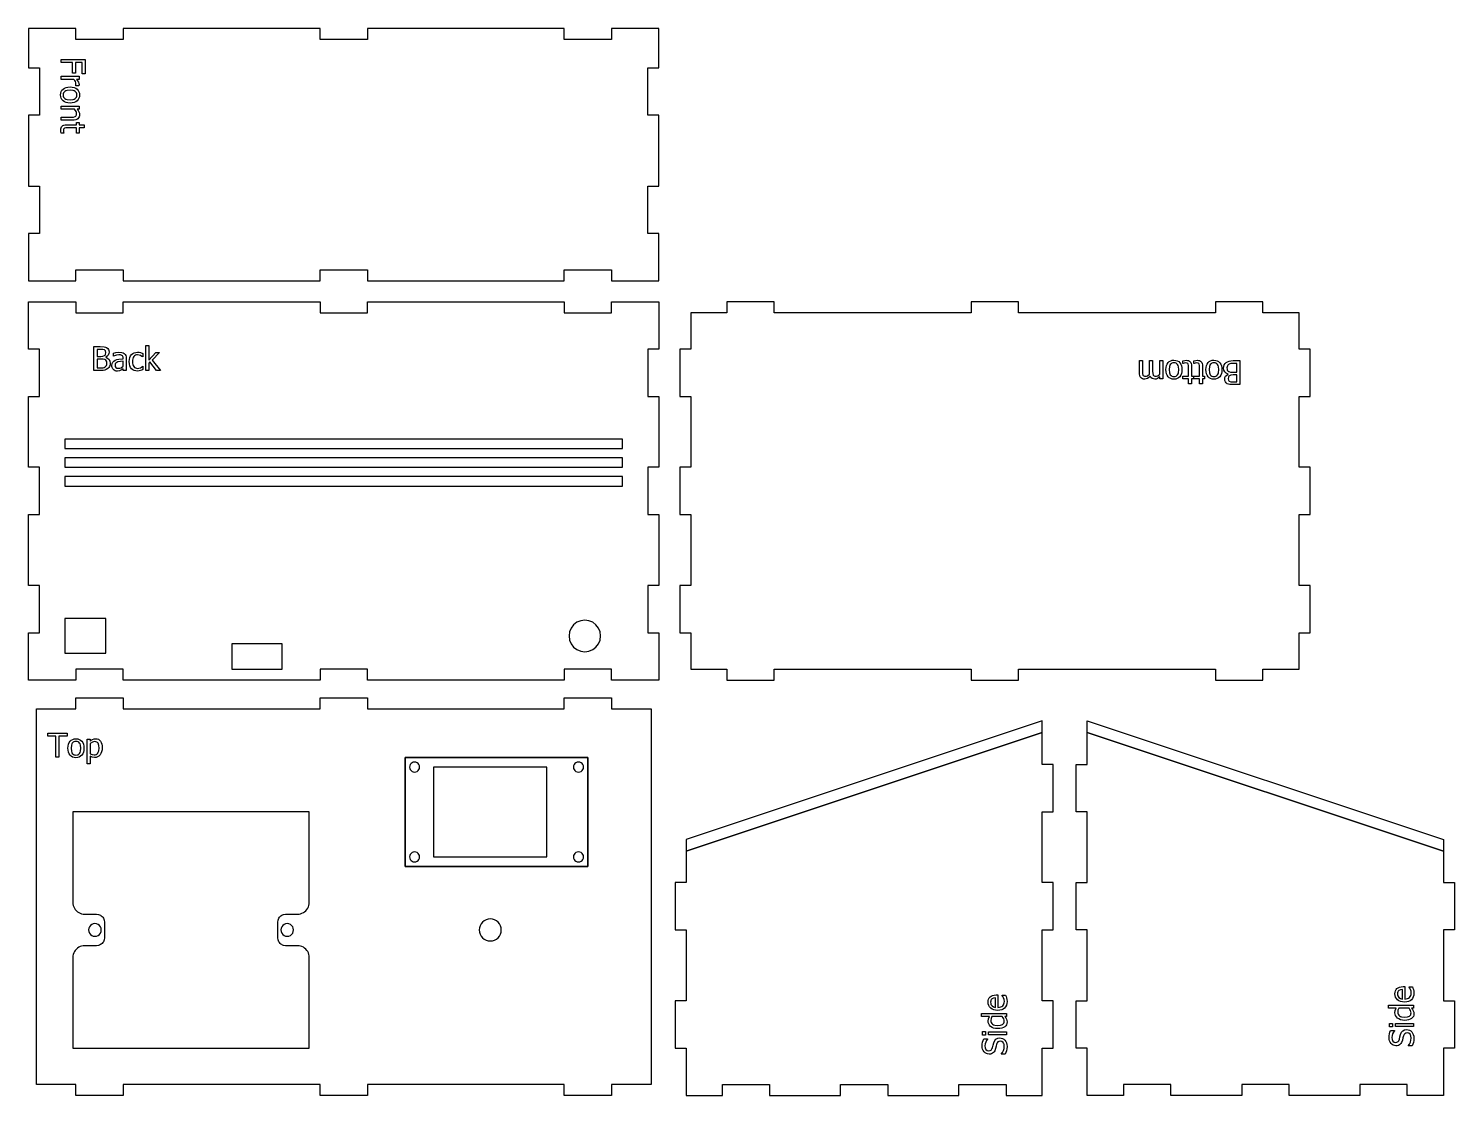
# Model space of a CAD drawing. Header units: metres. Extents: x 0 to 452, y 0 to 338.
import ezdxf

# ---------------------------------------------------------------- set-up
doc = ezdxf.new("R2010")
doc.units = ezdxf.units.M

msp = doc.modelspace()

# ---------------------------------------------------------------- linework, layer by layer
at = {"layer": 'Back'}
for points in [[(25.92, 232.24, 0.04), (25.87, 231.71, 0.04), (25.7, 231.24, 0.04), (25.45, 230.85, 0.04), (25.13, 230.53, 0.04), (24.68, 230.24, 0.04), (24.21, 230.05, 0.04), (23.65, 229.94, 0.04), (22.94, 229.91, 0.04), (20.76, 229.91, 0.04), (20.76, 237.51, 0.04), (22.78, 237.51, 0.04), (24, 237.46, 0.04), (24.39, 237.37, 0.04), (24.77, 237.21, 0.04), (25.13, 236.95, 0.04), (25.37, 236.63, 0.04), (25.51, 236.25, 0.04), (25.56, 235.8, 0.04), (25.49, 235.29, 0.04), (25.28, 234.84, 0.04), (24.94, 234.46, 0.04), (24.49, 234.17, 0.04), (24.49, 234.13, 0.04), (25.1, 233.87, 0.04), (25.55, 233.46, 0.04), (25.83, 232.91, 0.04), (25.92, 232.24, 0.04)], [(24.51, 235.66, 0.04), (24.42, 236.13, 0.04), (24.3, 236.31, 0.04), (24.12, 236.45, 0.04), (23.57, 236.62, 0.04), (22.74, 236.65, 0.04), (21.77, 236.65, 0.04), (21.77, 234.42, 0.04), (22.92, 234.42, 0.04), (23.62, 234.47, 0.04), (24.09, 234.67, 0.04), (24.28, 234.85, 0.04), (24.41, 235.06, 0.04), (24.51, 235.66, 0.04)], [(30.04, 230.52, 0.04), (29.72, 230.27, 0.04), (29.34, 230.03, 0.04), (28.85, 229.82, 0.04), (28.18, 229.75, 0.04), (27.84, 229.78, 0.04), (27.51, 229.88, 0.04), (27.22, 230.04, 0.04), (26.96, 230.26, 0.04), (26.75, 230.52, 0.04), (26.59, 230.84, 0.04), (26.48, 231.19, 0.04), (26.45, 231.56, 0.04), (26.51, 232.11, 0.04), (26.7, 232.57, 0.04), (27.02, 232.95, 0.04), (27.49, 233.23, 0.04), (28.02, 233.42, 0.04), (28.63, 233.54, 0.04), (30.04, 233.66, 0.04), (30.04, 233.85, 0.04), (30.01, 234.15, 0.04), (29.93, 234.39, 0.04), (29.81, 234.57, 0.04), (29.65, 234.71, 0.04), (29.2, 234.87, 0.04), (28.65, 234.9, 0.04), (27.87, 234.8, 0.04), (26.97, 234.52, 0.04), (26.92, 234.52, 0.04), (26.92, 235.49, 0.04), (27.68, 235.66, 0.04), (28.66, 235.75, 0.04), (29.65, 235.66, 0.04), (30.03, 235.53, 0.04), (30.37, 235.33, 0.04), (30.65, 235.06, 0.04), (30.84, 234.72, 0.04), (30.95, 234.31, 0.04), (30.99, 233.81, 0.04), (30.99, 229.91, 0.04), (30.04, 229.91, 0.04), (30.04, 230.52, 0.04)], [(34.61, 229.78, 0.04), (34.05, 229.83, 0.04), (33.53, 229.96, 0.04), (33.07, 230.19, 0.04), (32.69, 230.51, 0.04), (32.38, 230.93, 0.04), (32.14, 231.44, 0.04), (32, 232.05, 0.04), (31.95, 232.75, 0.04), (32, 233.45, 0.04), (32.15, 234.05, 0.04), (32.38, 234.55, 0.04), (32.69, 234.97, 0.04), (33.07, 235.3, 0.04), (33.53, 235.55, 0.04), (34.05, 235.7, 0.04), (34.61, 235.75, 0.04), (35.07, 235.71, 0.04), (35.52, 235.61, 0.04), (36.29, 235.31, 0.04), (36.29, 234.23, 0.04), (36.24, 234.23, 0.04), (35.98, 234.43, 0.04), (35.58, 234.66, 0.04), (35.11, 234.84, 0.04), (34.59, 234.91, 0.04), (34.24, 234.88, 0.04), (33.92, 234.77, 0.04), (33.64, 234.6, 0.04), (33.4, 234.35, 0.04), (33.2, 234.04, 0.04), (33.06, 233.67, 0.04), (32.97, 233.24, 0.04), (32.94, 232.75, 0.04), (32.97, 232.28, 0.04), (33.05, 231.85, 0.04), (33.19, 231.49, 0.04), (33.38, 231.18, 0.04), (33.62, 230.93, 0.04), (33.9, 230.75, 0.04), (34.23, 230.65, 0.04), (34.59, 230.61, 0.04), (35.05, 230.66, 0.04), (35.49, 230.81, 0.04), (35.89, 231.03, 0.04), (36.24, 231.31, 0.04), (36.29, 231.31, 0.04), (36.29, 230.23, 0.04), (35.94, 230.07, 0.04), (35.55, 229.93, 0.04), (35.11, 229.82, 0.04), (34.61, 229.78, 0.04)], [(41.9, 229.91, 0.04), (40.64, 229.91, 0.04), (38.51, 232.66, 0.04), (38.13, 232.29, 0.04), (38.13, 229.91, 0.04), (37.17, 229.91, 0.04), (37.17, 237.86, 0.04), (38.13, 237.86, 0.04), (38.13, 233.2, 0.04), (40.39, 235.61, 0.04), (41.58, 235.61, 0.04), (39.24, 233.23, 0.04), (41.9, 229.91, 0.04)], [(24.87, 232.2, 0.04), (24.84, 232.59, 0.04), (24.74, 232.91, 0.04), (24.56, 233.17, 0.04), (24.25, 233.38, 0.04), (23.72, 233.55, 0.04), (22.92, 233.58, 0.04), (21.77, 233.58, 0.04), (21.77, 230.77, 0.04), (22.59, 230.77, 0.04), (23.64, 230.83, 0.04), (24, 230.93, 0.04), (24.32, 231.09, 0.04), (24.56, 231.31, 0.04), (24.73, 231.55, 0.04), (24.83, 231.84, 0.04), (24.87, 232.2, 0.04)], [(30.04, 231.31, 0.04), (30.04, 232.9, 0.04), (29.17, 232.81, 0.04), (28.33, 232.66, 0.04), (27.98, 232.51, 0.04), (27.69, 232.3, 0.04), (27.5, 232.01, 0.04), (27.44, 231.62, 0.04), (27.51, 231.19, 0.04), (27.72, 230.88, 0.04), (28.06, 230.7, 0.04), (28.52, 230.63, 0.04), (28.96, 230.68, 0.04), (29.35, 230.83, 0.04), (30.04, 231.31, 0.04)]]:
    msp.add_polyline3d(points, dxfattribs=at)
at = {"layer": 'Bottom'}
for points in [[(353.41, 233.06, 0.04), (353.41, 229.76, 0.04), (353.44, 229.03, 0.04), (353.57, 228.5, 0.04), (353.69, 228.33, 0.04), (353.86, 228.2, 0.04), (354.08, 228.13, 0.04), (354.37, 228.11, 0.04), (354.68, 228.15, 0.04), (355.01, 228.29, 0.04), (355.71, 228.81, 0.04), (355.7, 229.02, 0.04), (355.69, 229.3, 0.04), (355.69, 233.06, 0.04), (356.65, 233.06, 0.04), (356.65, 229.76, 0.04), (356.68, 229.03, 0.04), (356.81, 228.5, 0.04), (356.93, 228.33, 0.04), (357.1, 228.2, 0.04), (357.32, 228.13, 0.04), (357.61, 228.11, 0.04), (357.93, 228.15, 0.04), (358.26, 228.3, 0.04), (358.93, 228.8, 0.04), (358.93, 233.06, 0.04), (359.89, 233.06, 0.04), (359.89, 227.35, 0.04), (358.93, 227.35, 0.04), (358.93, 227.98, 0.04), (358.55, 227.65, 0.04), (358.18, 227.4, 0.04), (357.79, 227.24, 0.04), (357.37, 227.19, 0.04), (356.89, 227.25, 0.04), (356.47, 227.42, 0.04), (356.12, 227.73, 0.04), (355.87, 228.18, 0.04), (355.44, 227.75, 0.04), (355.03, 227.44, 0.04), (354.59, 227.25, 0.04), (354.13, 227.19, 0.04), (353.78, 227.22, 0.04), (353.46, 227.31, 0.04), (353.17, 227.46, 0.04), (352.93, 227.68, 0.04), (352.73, 227.97, 0.04), (352.58, 228.33, 0.04), (352.48, 228.76, 0.04), (352.45, 229.3, 0.04), (352.45, 233.06, 0.04), (353.41, 233.06, 0.04)], [(360.87, 230.21, 0.04), (360.92, 230.89, 0.04), (361.05, 231.48, 0.04), (361.27, 232, 0.04), (361.57, 232.43, 0.04), (361.95, 232.77, 0.04), (362.38, 233.02, 0.04), (362.87, 233.17, 0.04), (363.42, 233.21, 0.04), (363.98, 233.16, 0.04), (364.48, 233.01, 0.04), (364.92, 232.76, 0.04), (365.29, 232.41, 0.04), (365.59, 231.96, 0.04), (365.8, 231.45, 0.04), (365.93, 230.86, 0.04), (365.97, 230.21, 0.04), (365.93, 229.53, 0.04), (365.8, 228.94, 0.04), (365.58, 228.42, 0.04), (365.27, 227.98, 0.04), (364.89, 227.64, 0.04), (364.46, 227.39, 0.04), (363.97, 227.24, 0.04), (363.42, 227.19, 0.04), (362.87, 227.24, 0.04), (362.38, 227.39, 0.04), (361.95, 227.64, 0.04), (361.57, 227.98, 0.04), (361.27, 228.42, 0.04), (361.05, 228.93, 0.04), (360.92, 229.53, 0.04), (360.87, 230.21, 0.04)], [(361.87, 230.21, 0.04), (361.97, 229.24, 0.04), (362.09, 228.86, 0.04), (362.27, 228.56, 0.04), (362.49, 228.32, 0.04), (362.76, 228.15, 0.04), (363.07, 228.05, 0.04), (363.42, 228.02, 0.04), (363.77, 228.05, 0.04), (364.08, 228.15, 0.04), (364.35, 228.32, 0.04), (364.58, 228.56, 0.04), (364.75, 228.86, 0.04), (364.88, 229.24, 0.04), (364.98, 230.21, 0.04), (364.88, 231.15, 0.04), (364.75, 231.52, 0.04), (364.58, 231.83, 0.04), (364.35, 232.08, 0.04), (364.08, 232.25, 0.04), (363.77, 232.35, 0.04), (363.42, 232.39, 0.04), (363.07, 232.35, 0.04), (362.76, 232.25, 0.04), (362.5, 232.08, 0.04), (362.27, 231.84, 0.04), (362.09, 231.54, 0.04), (361.97, 231.16, 0.04), (361.87, 230.21, 0.04)], [(367.34, 233.17, 0.04), (367.71, 233.14, 0.04), (368.04, 233.06, 0.04), (368.33, 232.92, 0.04), (368.57, 232.72, 0.04), (368.76, 232.47, 0.04), (368.9, 232.15, 0.04), (368.98, 231.76, 0.04), (369.01, 231.31, 0.04), (369.01, 228.15, 0.04), (369.66, 228.15, 0.04), (369.66, 227.35, 0.04), (369.01, 227.35, 0.04), (369.01, 225.71, 0.04), (368.05, 225.71, 0.04), (368.05, 227.35, 0.04), (366.28, 227.35, 0.04), (366.28, 228.15, 0.04), (368.05, 228.15, 0.04), (368.05, 230.86, 0.04), (368.03, 231.53, 0.04), (367.91, 231.97, 0.04), (367.8, 232.12, 0.04), (367.63, 232.24, 0.04), (367.11, 232.33, 0.04), (366.65, 232.26, 0.04), (366.34, 232.14, 0.04), (366.28, 232.14, 0.04), (366.28, 233.01, 0.04), (366.83, 233.13, 0.04), (367.34, 233.17, 0.04)], [(370.84, 233.17, 0.04), (371.21, 233.14, 0.04), (371.54, 233.06, 0.04), (371.83, 232.92, 0.04), (372.07, 232.72, 0.04), (372.26, 232.47, 0.04), (372.4, 232.15, 0.04), (372.48, 231.76, 0.04), (372.51, 231.31, 0.04), (372.51, 228.15, 0.04), (373.16, 228.15, 0.04), (373.16, 227.35, 0.04), (372.51, 227.35, 0.04), (372.51, 225.71, 0.04), (371.55, 225.71, 0.04), (371.55, 227.35, 0.04), (369.78, 227.35, 0.04), (369.78, 228.15, 0.04), (371.55, 228.15, 0.04), (371.55, 230.86, 0.04), (371.53, 231.53, 0.04), (371.41, 231.97, 0.04), (371.3, 232.12, 0.04), (371.13, 232.24, 0.04), (370.61, 232.33, 0.04), (370.15, 232.26, 0.04), (369.84, 232.14, 0.04), (369.78, 232.14, 0.04), (369.78, 233.01, 0.04), (370.33, 233.13, 0.04), (370.84, 233.17, 0.04)], [(373.55, 230.21, 0.04), (373.6, 230.89, 0.04), (373.73, 231.48, 0.04), (373.94, 232, 0.04), (374.25, 232.43, 0.04), (374.63, 232.77, 0.04), (375.06, 233.02, 0.04), (375.55, 233.17, 0.04), (376.1, 233.21, 0.04), (376.66, 233.16, 0.04), (377.16, 233.01, 0.04), (377.6, 232.76, 0.04), (377.97, 232.41, 0.04), (378.27, 231.96, 0.04), (378.48, 231.45, 0.04), (378.61, 230.86, 0.04), (378.65, 230.21, 0.04), (378.61, 229.53, 0.04), (378.48, 228.94, 0.04), (378.26, 228.42, 0.04), (377.95, 227.98, 0.04), (377.57, 227.64, 0.04), (377.14, 227.39, 0.04), (376.64, 227.24, 0.04), (376.1, 227.19, 0.04), (375.55, 227.24, 0.04), (375.06, 227.39, 0.04), (374.63, 227.64, 0.04), (374.25, 227.98, 0.04), (373.94, 228.42, 0.04), (373.73, 228.93, 0.04), (373.6, 229.53, 0.04), (373.55, 230.21, 0.04)], [(374.55, 230.21, 0.04), (374.65, 229.24, 0.04), (374.77, 228.86, 0.04), (374.95, 228.56, 0.04), (375.17, 228.32, 0.04), (375.44, 228.15, 0.04), (375.75, 228.05, 0.04), (376.1, 228.02, 0.04), (376.45, 228.05, 0.04), (376.76, 228.15, 0.04), (377.03, 228.32, 0.04), (377.26, 228.56, 0.04), (377.43, 228.86, 0.04), (377.56, 229.24, 0.04), (377.66, 230.21, 0.04), (377.56, 231.15, 0.04), (377.43, 231.52, 0.04), (377.26, 231.83, 0.04), (377.03, 232.08, 0.04), (376.76, 232.25, 0.04), (376.45, 232.35, 0.04), (376.1, 232.39, 0.04), (375.75, 232.35, 0.04), (375.44, 232.25, 0.04), (375.18, 232.08, 0.04), (374.95, 231.84, 0.04), (374.77, 231.54, 0.04), (374.65, 231.16, 0.04), (374.55, 230.21, 0.04)], [(379.18, 230.72, 0.04), (379.23, 231.26, 0.04), (379.39, 231.72, 0.04), (379.64, 232.12, 0.04), (379.97, 232.44, 0.04), (380.41, 232.73, 0.04), (380.89, 232.92, 0.04), (381.45, 233.02, 0.04), (382.16, 233.06, 0.04), (384.34, 233.06, 0.04), (384.34, 225.45, 0.04), (382.32, 225.45, 0.04), (381.1, 225.5, 0.04), (380.7, 225.59, 0.04), (380.32, 225.76, 0.04), (379.97, 226.01, 0.04), (379.73, 226.33, 0.04), (379.58, 226.72, 0.04), (379.54, 227.17, 0.04), (379.61, 227.67, 0.04), (379.82, 228.13, 0.04), (380.16, 228.5, 0.04), (380.6, 228.79, 0.04), (380.6, 228.83, 0.04), (380, 229.09, 0.04), (379.55, 229.5, 0.04), (379.27, 230.05, 0.04), (379.18, 230.72, 0.04)], [(380.23, 230.76, 0.04), (380.26, 230.37, 0.04), (380.35, 230.06, 0.04), (380.54, 229.8, 0.04), (380.85, 229.58, 0.04), (381.37, 229.42, 0.04), (382.18, 229.38, 0.04), (383.33, 229.38, 0.04), (383.33, 232.19, 0.04), (382.5, 232.19, 0.04), (381.46, 232.13, 0.04), (381.1, 232.04, 0.04), (380.78, 231.87, 0.04), (380.54, 231.66, 0.04), (380.36, 231.42, 0.04), (380.26, 231.13, 0.04), (380.23, 230.76, 0.04)], [(380.59, 227.31, 0.04), (380.68, 226.83, 0.04), (380.8, 226.65, 0.04), (380.98, 226.51, 0.04), (381.52, 226.34, 0.04), (382.36, 226.31, 0.04), (383.33, 226.31, 0.04), (383.33, 228.54, 0.04), (382.18, 228.54, 0.04), (381.48, 228.49, 0.04), (381.01, 228.29, 0.04), (380.82, 228.12, 0.04), (380.69, 227.9, 0.04), (380.59, 227.31, 0.04)]]:
    msp.add_polyline3d(points, dxfattribs=at)
at = {"layer": 'Front'}
for points in [[(17.03, 324.08, 0.04), (17.03, 327.62, 0.04), (14.89, 327.62, 0.04), (14.89, 324.22, 0.04), (13.99, 324.22, 0.04), (13.99, 327.62, 0.04), (10.32, 327.62, 0.04), (10.32, 328.63, 0.04), (17.93, 328.63, 0.04), (17.93, 324.08, 0.04), (17.03, 324.08, 0.04)], [(15, 320.22, 0.04), (15, 320.27, 0.04), (15.04, 320.5, 0.04), (15.04, 320.79, 0.04), (15, 321.18, 0.04), (14.88, 321.56, 0.04), (14.67, 321.94, 0.04), (14.38, 322.29, 0.04), (10.32, 322.29, 0.04), (10.32, 323.25, 0.04), (16.03, 323.25, 0.04), (16.03, 322.29, 0.04), (15.18, 322.29, 0.04), (15.58, 321.8, 0.04), (15.84, 321.37, 0.04), (15.98, 320.99, 0.04), (16.03, 320.61, 0.04), (16.02, 320.39, 0.04), (16, 320.22, 0.04), (15, 320.22, 0.04)], [(13.17, 314.78, 0.04), (12.5, 314.83, 0.04), (11.9, 314.96, 0.04), (11.38, 315.17, 0.04), (10.95, 315.48, 0.04), (10.61, 315.85, 0.04), (10.36, 316.29, 0.04), (10.21, 316.78, 0.04), (10.17, 317.33, 0.04), (10.22, 317.89, 0.04), (10.37, 318.39, 0.04), (10.62, 318.83, 0.04), (10.98, 319.2, 0.04), (11.42, 319.5, 0.04), (11.93, 319.71, 0.04), (12.52, 319.84, 0.04), (13.17, 319.88, 0.04), (13.85, 319.84, 0.04), (14.45, 319.71, 0.04), (14.96, 319.49, 0.04), (15.4, 319.18, 0.04), (15.74, 318.8, 0.04), (15.99, 318.36, 0.04), (16.14, 317.87, 0.04), (16.19, 317.33, 0.04), (16.14, 316.78, 0.04), (15.99, 316.29, 0.04), (15.74, 315.85, 0.04), (15.4, 315.48, 0.04), (14.96, 315.17, 0.04), (14.45, 314.96, 0.04), (13.85, 314.83, 0.04), (13.17, 314.78, 0.04)], [(13.17, 315.77, 0.04), (14.14, 315.88, 0.04), (14.52, 316, 0.04), (14.82, 316.18, 0.04), (15.06, 316.4, 0.04), (15.23, 316.67, 0.04), (15.33, 316.98, 0.04), (15.36, 317.33, 0.04), (15.33, 317.68, 0.04), (15.23, 317.99, 0.04), (15.06, 318.26, 0.04), (14.82, 318.48, 0.04), (14.52, 318.66, 0.04), (14.14, 318.79, 0.04), (13.17, 318.89, 0.04), (12.23, 318.79, 0.04), (11.86, 318.66, 0.04), (11.55, 318.48, 0.04), (11.31, 318.26, 0.04), (11.13, 317.99, 0.04), (11.03, 317.68, 0.04), (10.99, 317.33, 0.04), (11.03, 316.98, 0.04), (11.13, 316.67, 0.04), (11.3, 316.4, 0.04), (11.54, 316.18, 0.04), (11.84, 316, 0.04), (12.22, 315.88, 0.04), (13.17, 315.77, 0.04)], [(10.32, 309.31, 0.04), (10.32, 310.27, 0.04), (13.57, 310.27, 0.04), (14.31, 310.31, 0.04), (14.85, 310.46, 0.04), (15.04, 310.6, 0.04), (15.17, 310.78, 0.04), (15.25, 311.03, 0.04), (15.27, 311.36, 0.04), (15.23, 311.72, 0.04), (15.08, 312.09, 0.04), (14.58, 312.84, 0.04), (10.32, 312.84, 0.04), (10.32, 313.8, 0.04), (16.03, 313.8, 0.04), (16.03, 312.84, 0.04), (15.4, 312.84, 0.04), (15.74, 312.41, 0.04), (15.98, 311.99, 0.04), (16.14, 311.56, 0.04), (16.19, 311.1, 0.04), (16.15, 310.71, 0.04), (16.05, 310.35, 0.04), (15.88, 310.05, 0.04), (15.63, 309.79, 0.04), (15.33, 309.58, 0.04), (14.96, 309.43, 0.04), (14.52, 309.34, 0.04), (14.03, 309.31, 0.04), (10.32, 309.31, 0.04)], [(10.21, 306.24, 0.04), (10.24, 306.61, 0.04), (10.32, 306.94, 0.04), (10.46, 307.22, 0.04), (10.66, 307.46, 0.04), (10.91, 307.65, 0.04), (11.24, 307.79, 0.04), (11.62, 307.87, 0.04), (12.07, 307.9, 0.04), (15.23, 307.9, 0.04), (15.23, 308.55, 0.04), (16.03, 308.55, 0.04), (16.03, 307.9, 0.04), (17.67, 307.9, 0.04), (17.67, 306.94, 0.04), (16.03, 306.94, 0.04), (16.03, 305.17, 0.04), (15.23, 305.17, 0.04), (15.23, 306.94, 0.04), (12.52, 306.94, 0.04), (11.85, 306.93, 0.04), (11.41, 306.81, 0.04), (11.26, 306.7, 0.04), (11.14, 306.53, 0.04), (11.05, 306, 0.04), (11.12, 305.55, 0.04), (11.24, 305.23, 0.04), (11.24, 305.17, 0.04), (10.38, 305.17, 0.04), (10.26, 305.72, 0.04), (10.21, 306.24, 0.04)]]:
    msp.add_polyline3d(points, dxfattribs=at)
at = {"layer": 'Layer0'}
for points in [[(200, 338.4, 0), (185, 338.4, 0), (185, 334.9, 0), (170, 334.9, 0), (170, 338.4, 0), (107.5, 338.4, 0), (107.5, 334.9, 0), (92.5, 334.9, 0), (92.5, 338.4, 0), (30, 338.4, 0), (30, 334.9, 0), (15, 334.9, 0), (15, 338.4, 0), (0, 338.4, 0), (0, 325.9, 0), (3.5, 325.9, 0), (3.5, 310.9, 0), (0, 310.9, 0), (0, 288.4, 0), (3.5, 288.4, 0), (3.5, 273.4, 0), (0, 273.4, 0), (0, 258.4, 0), (15, 258.4, 0), (15, 261.9, 0), (30, 261.9, 0), (30, 258.4, 0), (92.5, 258.4, 0), (92.5, 261.9, 0), (107.5, 261.9, 0), (107.5, 258.4, 0), (170, 258.4, 0), (170, 261.9, 0), (185, 261.9, 0), (185, 258.4, 0), (200, 258.4, 0), (200, 273.4, 0), (196.5, 273.4, 0), (196.5, 288.4, 0), (200, 288.4, 0), (200, 310.9, 0), (196.5, 310.9, 0), (196.5, 325.9, 0), (200, 325.9, 0), (200, 338.4, 0)], [(107.5, 251.74, 0), (170, 251.74, 0), (170, 248.24, 0), (185, 248.24, 0), (185, 251.74, 0), (200, 251.74, 0), (200, 236.74, 0), (196.5, 236.74, 0), (196.5, 221.74, 0), (200, 221.74, 0), (200, 199.24, 0), (196.5, 199.24, 0), (196.5, 184.24, 0), (200, 184.24, 0), (200, 161.74, 0), (196.5, 161.74, 0), (196.5, 146.74, 0), (200, 146.74, 0), (200, 131.74, 0), (185, 131.74, 0), (185, 135.24, 0), (170, 135.24, 0), (170, 131.74, 0), (107.5, 131.74, 0), (107.5, 135.24, 0), (92.5, 135.24, 0), (92.5, 131.74, 0), (30, 131.74, 0), (30, 135.24, 0), (15, 135.24, 0), (15, 131.74, 0), (0, 131.74, 0), (0, 146.74, 0), (3.5, 146.74, 0), (3.5, 161.74, 0), (0, 161.74, 0), (0, 184.24, 0), (3.5, 184.24, 0), (3.5, 199.24, 0), (0, 199.24, 0), (0, 221.74, 0), (3.5, 221.74, 0), (3.5, 236.74, 0), (0, 236.74, 0), (0, 251.74, 0), (15, 251.74, 0), (15, 248.24, 0), (30, 248.24, 0), (30, 251.74, 0), (92.5, 251.74, 0), (92.5, 248.24, 0), (107.5, 248.24, 0), (107.5, 251.74, 0)], [(391.61, 135.24, 0), (403.11, 135.24, 0), (403.11, 146.74, 0), (406.61, 146.74, 0), (406.61, 161.74, 0), (403.11, 161.74, 0), (403.11, 184.24, 0), (406.61, 184.24, 0), (406.61, 199.24, 0), (403.11, 199.24, 0), (403.11, 221.74, 0), (406.61, 221.74, 0), (406.61, 236.74, 0), (403.11, 236.74, 0), (403.11, 248.24, 0), (391.61, 248.24, 0), (391.61, 251.74, 0), (376.61, 251.74, 0), (376.61, 248.24, 0), (314.11, 248.24, 0), (314.11, 251.74, 0), (299.11, 251.74, 0), (299.11, 248.24, 0), (236.61, 248.24, 0), (236.61, 251.74, 0), (221.61, 251.74, 0), (221.61, 248.24, 0), (210.11, 248.24, 0), (210.11, 236.74, 0), (206.61, 236.74, 0), (206.61, 221.74, 0), (210.11, 221.74, 0), (210.11, 199.24, 0), (206.61, 199.24, 0), (206.61, 184.24, 0), (210.11, 184.24, 0), (210.11, 161.74, 0), (206.61, 161.74, 0), (206.61, 146.74, 0), (210.11, 146.74, 0), (210.11, 135.24, 0), (221.61, 135.24, 0), (221.61, 131.74, 0), (236.61, 131.74, 0), (236.61, 135.24, 0), (299.11, 135.24, 0), (299.11, 131.74, 0), (314.11, 131.74, 0), (314.11, 135.24, 0), (376.61, 135.24, 0), (376.61, 131.74, 0), (391.61, 131.74, 0), (391.61, 135.24, 0)], [(188.5, 205.21, 0), (188.5, 208.21, 0), (11.5, 208.21, 0), (11.5, 205.21, 0), (188.5, 205.21, 0)], [(188.5, 202.24, 0), (11.5, 202.24, 0), (11.5, 199.24, 0), (188.5, 199.24, 0), (188.5, 202.24, 0)], [(188.5, 193.28, 0), (188.5, 196.28, 0), (11.5, 196.28, 0), (11.5, 193.28, 0), (188.5, 193.28, 0)], [(24.5, 140.24, 0), (24.5, 151.24, 0), (11.5, 151.24, 0), (11.5, 140.24, 0), (24.5, 140.24, 0)], [(181.33, 144.45, 0), (181.5, 145.74, 0), (181.33, 147.03, 0), (180.83, 148.24, 0), (180.04, 149.28, 0), (179, 150.07, 0), (177.79, 150.57, 0), (176.5, 150.74, 0), (175.21, 150.57, 0), (174, 150.07, 0), (172.96, 149.28, 0), (172.17, 148.24, 0), (171.67, 147.03, 0), (171.5, 145.74, 0), (171.67, 144.45, 0), (172.17, 143.24, 0), (172.96, 142.21, 0), (174, 141.41, 0), (175.21, 140.91, 0), (176.5, 140.74, 0), (177.79, 140.91, 0), (179, 141.41, 0), (180.04, 142.21, 0), (180.83, 143.24, 0), (181.33, 144.45, 0)], [(64.5, 143.24, 0), (64.5, 135.24, 0), (80.5, 135.24, 0), (80.5, 143.24, 0), (64.5, 143.24, 0)], [(2.5, 122.6, 0), (15, 122.61, 0), (15, 126.11, 0), (30, 126.11, 0), (30, 122.61, 0), (92.5, 122.61, 0), (92.5, 126.11, 0), (107.5, 126.11, 0), (107.5, 122.61, 0), (170, 122.61, 0), (170, 126.11, 0), (185, 126.11, 0), (185, 122.61, 0), (197.5, 122.61, 0), (197.5, 3.5, 0), (185, 3.5, 0), (185, 0, 0), (170, 0, 0), (170, 3.5, 0), (107.5, 3.5, 0), (107.5, 0, 0), (92.5, 0, 0), (92.5, 3.5, 0), (30, 3.5, 0), (30, 0, 0), (15, 0, 0), (15, 3.5, 0), (2.5, 3.5, 0), (2.5, 122.6, 0)], [(208.65, 81.17, 0), (208.65, 77.48, 0), (212.15, 78.64, 0), (318.15, 113.98, 0), (321.65, 115.14, 0), (321.65, 118.83, 0), (208.65, 81.17, 0)], [(448.93, 81.17, 0), (448.93, 77.48, 0), (335.93, 115.14, 0), (335.93, 118.83, 0), (448.93, 81.17, 0)], [(321.65, 105, 0), (321.65, 115.14, 0), (318.15, 113.98, 0), (212.15, 78.64, 0), (208.65, 77.48, 0), (208.65, 67.5, 0), (205.15, 67.5, 0), (205.15, 52.5, 0), (208.65, 52.5, 0), (208.65, 30, 0), (205.15, 30, 0), (205.15, 15, 0), (208.65, 15, 0), (208.65, 0, 0), (220.15, 0, 0), (220.15, 3.5, 0), (235.15, 3.5, 0), (235.15, 0, 0), (257.65, 0, 0), (257.65, 3.5, 0), (272.65, 3.5, 0), (272.65, 0, 0), (295.15, 0, 0), (295.15, 3.5, 0), (310.15, 3.5, 0), (310.15, 0, 0), (321.65, 0, 0), (321.65, 15, 0), (325.15, 15, 0), (325.15, 30, 0), (321.65, 30, 0), (321.65, 52.5, 0), (325.15, 52.5, 0), (325.15, 67.5, 0), (321.65, 67.5, 0), (321.65, 90, 0), (325.15, 90, 0), (325.15, 105, 0), (321.65, 105, 0)], [(335.93, 105, 0), (335.93, 115.14, 0), (448.93, 77.48, 0), (448.93, 67.5, 0), (452.43, 67.5, 0), (452.43, 52.5, 0), (448.93, 52.5, 0), (448.93, 30, 0), (452.43, 30, 0), (452.43, 15, 0), (448.93, 15, 0), (448.93, 0, 0), (437.43, 0, 0), (437.43, 3.5, 0), (422.43, 3.5, 0), (422.43, 0, 0), (399.93, 0, 0), (399.93, 3.5, 0), (384.93, 3.5, 0), (384.93, 0, 0), (362.43, 0, 0), (362.43, 3.5, 0), (347.43, 3.5, 0), (347.43, 0, 0), (335.93, 0, 0), (335.93, 15, 0), (332.43, 15, 0), (332.43, 30, 0), (335.93, 30, 0), (335.93, 52.5, 0), (332.43, 52.5, 0), (332.43, 67.5, 0), (335.93, 67.5, 0), (335.93, 90, 0), (332.43, 90, 0), (332.43, 105, 0), (335.93, 105, 0)], [(177.5, 72.66, 0), (177.5, 107.16, 0), (119.5, 107.16, 0), (119.5, 89.91, 0), (119.5, 72.66, 0), (177.5, 72.66, 0)], [(119.5, 89.91, 0), (119.5, 107.16, 0), (177.5, 107.16, 0), (177.5, 72.66, 0), (119.5, 72.66, 0), (119.5, 89.91, 0)], [(120.95, 103.74, 0), (121.11, 103.36, 0), (121.37, 103.02, 0), (121.7, 102.77, 0), (122.09, 102.61, 0), (122.5, 102.56, 0), (122.91, 102.61, 0), (123.3, 102.77, 0), (123.63, 103.02, 0), (123.89, 103.36, 0), (124.05, 103.74, 0), (124.1, 104.16, 0), (124.05, 104.57, 0), (123.89, 104.96, 0), (123.63, 105.29, 0), (123.3, 105.54, 0), (122.91, 105.7, 0), (122.5, 105.76, 0), (122.09, 105.7, 0), (121.7, 105.54, 0), (121.37, 105.29, 0), (121.11, 104.96, 0), (120.95, 104.57, 0), (120.9, 104.16, 0), (120.95, 103.74, 0)], [(164.5, 75.66, 0), (164.5, 104.16, 0), (128.5, 104.16, 0), (128.5, 75.66, 0), (164.5, 75.66, 0)], [(173.7, 105.54, 0), (173.37, 105.29, 0), (173.11, 104.96, 0), (172.95, 104.57, 0), (172.9, 104.16, 0), (172.95, 103.74, 0), (173.11, 103.36, 0), (173.37, 103.02, 0), (173.7, 102.77, 0), (174.09, 102.61, 0), (174.5, 102.56, 0), (174.91, 102.61, 0), (175.3, 102.77, 0), (175.63, 103.02, 0), (175.89, 103.36, 0), (176.05, 103.74, 0), (176.1, 104.16, 0), (176.05, 104.57, 0), (175.89, 104.96, 0), (175.63, 105.29, 0), (175.3, 105.54, 0), (174.91, 105.7, 0), (174.5, 105.76, 0), (174.09, 105.7, 0), (173.7, 105.54, 0)], [(89.08, 61.25, 0), (89.08, 90, 0), (14.08, 90, 0), (14.08, 61.25, 0), (14.11, 60.76, 0), (14.21, 60.28, 0), (14.36, 59.82, 0), (14.58, 59.38, 0), (14.85, 58.97, 0), (15.18, 58.6, 0), (15.55, 58.28, 0), (15.95, 58, 0), (16.39, 57.79, 0), (16.86, 57.63, 0), (17.34, 57.53, 0), (17.83, 57.5, 0), (21.58, 57.5, 0), (22.23, 57.42, 0), (22.54, 57.31, 0), (22.83, 57.17, 0), (23.1, 56.98, 0), (23.35, 56.77, 0), (23.56, 56.52, 0), (23.74, 56.25, 0), (23.89, 55.96, 0), (23.99, 55.65, 0), (24.08, 55, 0), (24.08, 50, 0), (23.99, 49.35, 0), (23.89, 49.04, 0), (23.74, 48.75, 0), (23.56, 48.48, 0), (23.35, 48.23, 0), (23.1, 48.02, 0), (22.83, 47.84, 0), (22.54, 47.69, 0), (22.23, 47.59, 0), (21.58, 47.5, 0), (17.83, 47.5, 0), (17.34, 47.47, 0), (16.86, 47.37, 0), (16.39, 47.21, 0), (15.95, 47, 0), (15.55, 46.73, 0), (15.18, 46.4, 0), (14.85, 46.03, 0), (14.58, 45.63, 0), (14.36, 45.19, 0), (14.21, 44.72, 0), (14.11, 44.24, 0), (14.08, 43.75, 0), (14.08, 15, 0), (89.08, 15, 0), (89.08, 43.75, 0), (89.05, 44.24, 0), (88.95, 44.72, 0), (88.79, 45.19, 0), (88.58, 45.63, 0), (88.3, 46.03, 0), (87.98, 46.4, 0), (87.61, 46.73, 0), (87.2, 47, 0), (86.76, 47.21, 0), (86.3, 47.37, 0), (85.82, 47.47, 0), (85.33, 47.5, 0), (81.58, 47.5, 0), (80.93, 47.59, 0), (80.62, 47.69, 0), (80.33, 47.84, 0), (80.06, 48.02, 0), (79.81, 48.23, 0), (79.6, 48.48, 0), (79.41, 48.75, 0), (79.27, 49.04, 0), (79.16, 49.35, 0), (79.08, 50, 0), (79.08, 55, 0), (79.16, 55.65, 0), (79.27, 55.96, 0), (79.41, 56.25, 0), (79.6, 56.52, 0), (79.81, 56.77, 0), (80.06, 56.98, 0), (80.33, 57.17, 0), (80.62, 57.31, 0), (80.93, 57.42, 0), (81.58, 57.5, 0), (85.33, 57.5, 0), (85.82, 57.53, 0), (86.3, 57.63, 0), (86.76, 57.79, 0), (87.2, 58, 0), (87.61, 58.28, 0), (87.98, 58.6, 0), (88.3, 58.97, 0), (88.58, 59.38, 0), (88.79, 59.82, 0), (88.95, 60.28, 0), (89.05, 60.76, 0), (89.08, 61.25, 0)], [(120.95, 76.07, 0), (120.9, 75.66, 0), (120.95, 75.24, 0), (121.11, 74.86, 0), (121.37, 74.52, 0), (121.7, 74.27, 0), (122.09, 74.11, 0), (122.5, 74.06, 0), (122.91, 74.11, 0), (123.3, 74.27, 0), (123.63, 74.52, 0), (123.89, 74.86, 0), (124.05, 75.24, 0), (124.1, 75.66, 0), (124.05, 76.07, 0), (123.89, 76.46, 0), (123.63, 76.79, 0), (123.3, 77.04, 0), (122.91, 77.2, 0), (122.5, 77.26, 0), (122.09, 77.2, 0), (121.7, 77.04, 0), (121.37, 76.79, 0), (121.11, 76.46, 0), (120.95, 76.07, 0)], [(173.7, 77.04, 0), (173.37, 76.79, 0), (173.11, 76.46, 0), (172.95, 76.07, 0), (172.9, 75.66, 0), (172.95, 75.24, 0), (173.11, 74.86, 0), (173.37, 74.52, 0), (173.7, 74.27, 0), (174.09, 74.11, 0), (174.5, 74.06, 0), (174.91, 74.11, 0), (175.3, 74.27, 0), (175.63, 74.52, 0), (175.89, 74.86, 0), (176.05, 75.24, 0), (176.1, 75.66, 0), (176.05, 76.07, 0), (175.89, 76.46, 0), (175.63, 76.79, 0), (175.3, 77.04, 0), (174.91, 77.2, 0), (174.5, 77.26, 0), (174.09, 77.2, 0), (173.7, 77.04, 0)], [(23.08, 52.5, 0), (23.01, 53.02, 0), (22.81, 53.5, 0), (22.49, 53.91, 0), (22.08, 54.23, 0), (21.6, 54.43, 0), (21.08, 54.5, 0), (20.56, 54.43, 0), (20.08, 54.23, 0), (19.66, 53.91, 0), (19.35, 53.5, 0), (19.15, 53.02, 0), (19.08, 52.5, 0), (19.15, 51.98, 0), (19.35, 51.5, 0), (19.66, 51.09, 0), (20.08, 50.77, 0), (20.56, 50.57, 0), (21.08, 50.5, 0), (21.6, 50.57, 0), (22.08, 50.77, 0), (22.49, 51.09, 0), (22.81, 51.5, 0), (23.01, 51.98, 0), (23.08, 52.5, 0)], [(84.08, 52.5, 0), (84.01, 53.02, 0), (83.81, 53.5, 0), (83.49, 53.91, 0), (83.08, 54.23, 0), (82.6, 54.43, 0), (82.08, 54.5, 0), (81.56, 54.43, 0), (81.08, 54.23, 0), (80.66, 53.91, 0), (80.35, 53.5, 0), (80.15, 53.02, 0), (80.08, 52.5, 0), (80.15, 51.98, 0), (80.35, 51.5, 0), (80.66, 51.09, 0), (81.08, 50.77, 0), (81.56, 50.57, 0), (82.08, 50.5, 0), (82.6, 50.57, 0), (83.08, 50.77, 0), (83.49, 51.09, 0), (83.81, 51.5, 0), (84.01, 51.98, 0), (84.08, 52.5, 0)], [(150, 52.5, 0), (149.93, 53.18, 0), (149.73, 53.84, 0), (149.41, 54.44, 0), (148.97, 54.98, 0), (148.44, 55.41, 0), (147.84, 55.73, 0), (147.18, 55.93, 0), (146.5, 56, 0), (145.82, 55.93, 0), (145.16, 55.73, 0), (144.56, 55.41, 0), (144.03, 54.98, 0), (143.59, 54.44, 0), (143.27, 53.84, 0), (143.07, 53.18, 0), (143, 52.5, 0), (143.07, 51.82, 0), (143.27, 51.16, 0), (143.59, 50.56, 0), (144.03, 50.03, 0), (144.56, 49.59, 0), (145.16, 49.27, 0), (145.82, 49.07, 0), (146.5, 49, 0), (147.18, 49.07, 0), (147.84, 49.27, 0), (148.44, 49.59, 0), (148.97, 50.03, 0), (149.41, 50.56, 0), (149.73, 51.16, 0), (149.93, 51.82, 0), (150, 52.5, 0)]]:
    msp.add_polyline3d(points, dxfattribs=at)
at = {"layer": 'Side'}
for points in [[(310.46, 29.84, 0.04), (310.41, 29.2, 0.04), (310.26, 28.63, 0.04), (310.02, 28.14, 0.04), (309.69, 27.72, 0.04), (309.26, 27.39, 0.04), (308.76, 27.16, 0.04), (308.17, 27.02, 0.04), (307.5, 26.97, 0.04), (306.84, 27.01, 0.04), (306.25, 27.15, 0.04), (305.73, 27.38, 0.04), (305.28, 27.7, 0.04), (304.92, 28.09, 0.04), (304.66, 28.54, 0.04), (304.51, 29.05, 0.04), (304.46, 29.61, 0.04), (304.5, 30.11, 0.04), (304.61, 30.55, 0.04), (304.81, 30.93, 0.04), (305.09, 31.27, 0.04), (305.45, 31.54, 0.04), (305.89, 31.74, 0.04), (306.42, 31.86, 0.04), (307.05, 31.9, 0.04), (307.57, 31.9, 0.04), (307.57, 27.94, 0.04), (308.04, 27.98, 0.04), (308.45, 28.07, 0.04), (308.8, 28.23, 0.04), (309.09, 28.45, 0.04), (309.32, 28.72, 0.04), (309.49, 29.04, 0.04), (309.58, 29.41, 0.04), (309.62, 29.83, 0.04), (309.55, 30.45, 0.04), (309.36, 31, 0.04), (309.13, 31.44, 0.04), (308.93, 31.74, 0.04), (308.93, 31.79, 0.04), (309.98, 31.79, 0.04), (310.14, 31.37, 0.04), (310.3, 30.92, 0.04), (310.41, 30.41, 0.04), (310.46, 29.84, 0.04)], [(439.55, 32.49, 0.04), (439.5, 31.84, 0.04), (439.36, 31.27, 0.04), (439.12, 30.78, 0.04), (438.78, 30.37, 0.04), (438.35, 30.04, 0.04), (437.85, 29.8, 0.04), (437.26, 29.66, 0.04), (436.59, 29.61, 0.04), (435.93, 29.66, 0.04), (435.34, 29.8, 0.04), (434.82, 30.02, 0.04), (434.38, 30.34, 0.04), (434.01, 30.74, 0.04), (433.76, 31.19, 0.04), (433.6, 31.69, 0.04), (433.55, 32.26, 0.04), (433.59, 32.76, 0.04), (433.7, 33.2, 0.04), (433.9, 33.58, 0.04), (434.18, 33.91, 0.04), (434.55, 34.18, 0.04), (434.98, 34.38, 0.04), (435.51, 34.5, 0.04), (436.14, 34.54, 0.04), (436.66, 34.54, 0.04), (436.66, 30.59, 0.04), (437.13, 30.62, 0.04), (437.54, 30.71, 0.04), (437.89, 30.87, 0.04), (438.18, 31.09, 0.04), (438.41, 31.36, 0.04), (438.58, 31.69, 0.04), (438.68, 32.06, 0.04), (438.71, 32.47, 0.04), (438.64, 33.1, 0.04), (438.45, 33.64, 0.04), (438.23, 34.08, 0.04), (438.02, 34.38, 0.04), (438.02, 34.44, 0.04), (439.07, 34.44, 0.04), (439.23, 34.02, 0.04), (439.39, 33.57, 0.04), (439.51, 33.06, 0.04), (439.55, 32.49, 0.04)], [(435.93, 33.61, 0.04), (435.26, 33.52, 0.04), (434.78, 33.28, 0.04), (434.59, 33.09, 0.04), (434.45, 32.85, 0.04), (434.37, 32.56, 0.04), (434.34, 32.2, 0.04), (434.37, 31.84, 0.04), (434.46, 31.55, 0.04), (434.79, 31.06, 0.04), (435.29, 30.73, 0.04), (435.93, 30.59, 0.04), (435.93, 33.61, 0.04)], [(306.83, 30.96, 0.04), (306.16, 30.87, 0.04), (305.69, 30.64, 0.04), (305.5, 30.44, 0.04), (305.36, 30.21, 0.04), (305.28, 29.91, 0.04), (305.25, 29.55, 0.04), (305.28, 29.2, 0.04), (305.36, 28.9, 0.04), (305.7, 28.41, 0.04), (306.2, 28.09, 0.04), (306.83, 27.94, 0.04), (306.83, 30.96, 0.04)], [(439.41, 28.62, 0.04), (439.41, 27.66, 0.04), (438.83, 27.66, 0.04), (439.14, 27.27, 0.04), (439.37, 26.89, 0.04), (439.52, 26.46, 0.04), (439.57, 25.95, 0.04), (439.52, 25.5, 0.04), (439.38, 25.09, 0.04), (439.14, 24.72, 0.04), (438.81, 24.42, 0.04), (438.39, 24.17, 0.04), (437.88, 23.98, 0.04), (437.28, 23.87, 0.04), (436.61, 23.83, 0.04), (435.9, 23.88, 0.04), (435.31, 24.03, 0.04), (434.79, 24.26, 0.04), (434.35, 24.56, 0.04), (434.01, 24.91, 0.04), (433.76, 25.32, 0.04), (433.6, 25.77, 0.04), (433.55, 26.24, 0.04), (433.64, 26.99, 0.04), (433.94, 27.66, 0.04), (431.47, 27.66, 0.04), (431.47, 28.62, 0.04), (439.41, 28.62, 0.04)], [(438.03, 27.66, 0.04), (434.74, 27.66, 0.04), (434.5, 27.02, 0.04), (434.43, 26.4, 0.04), (434.46, 26.05, 0.04), (434.57, 25.74, 0.04), (434.74, 25.47, 0.04), (434.98, 25.24, 0.04), (435.29, 25.06, 0.04), (435.66, 24.93, 0.04), (436.58, 24.82, 0.04), (437.47, 24.9, 0.04), (438.12, 25.14, 0.04), (438.36, 25.33, 0.04), (438.53, 25.56, 0.04), (438.63, 25.85, 0.04), (438.66, 26.18, 0.04), (438.62, 26.56, 0.04), (438.49, 26.94, 0.04), (438.29, 27.31, 0.04), (438.03, 27.66, 0.04)], [(310.32, 25.97, 0.04), (310.32, 25.01, 0.04), (309.74, 25.01, 0.04), (310.05, 24.62, 0.04), (310.28, 24.24, 0.04), (310.43, 23.82, 0.04), (310.48, 23.31, 0.04), (310.43, 22.86, 0.04), (310.29, 22.45, 0.04), (310.05, 22.08, 0.04), (309.72, 21.77, 0.04), (309.3, 21.52, 0.04), (308.79, 21.34, 0.04), (308.19, 21.22, 0.04), (307.51, 21.19, 0.04), (306.81, 21.23, 0.04), (306.21, 21.38, 0.04), (305.7, 21.61, 0.04), (305.25, 21.92, 0.04), (304.92, 22.26, 0.04), (304.67, 22.67, 0.04), (304.51, 23.12, 0.04), (304.46, 23.6, 0.04), (304.55, 24.34, 0.04), (304.85, 25.01, 0.04), (302.37, 25.01, 0.04), (302.37, 25.97, 0.04), (310.32, 25.97, 0.04)], [(308.93, 25.01, 0.04), (305.64, 25.01, 0.04), (305.4, 24.37, 0.04), (305.34, 23.76, 0.04), (305.37, 23.41, 0.04), (305.48, 23.1, 0.04), (305.65, 22.83, 0.04), (305.89, 22.6, 0.04), (306.2, 22.41, 0.04), (306.57, 22.28, 0.04), (307.49, 22.18, 0.04), (308.38, 22.26, 0.04), (309.03, 22.5, 0.04), (309.27, 22.68, 0.04), (309.43, 22.92, 0.04), (309.53, 23.2, 0.04), (309.57, 23.53, 0.04), (309.52, 23.91, 0.04), (309.4, 24.29, 0.04), (309.19, 24.66, 0.04), (308.93, 25.01, 0.04)], [(432.75, 22.88, 0.04), (432.75, 21.79, 0.04), (431.76, 21.79, 0.04), (431.76, 22.88, 0.04), (432.75, 22.88, 0.04)], [(439.41, 22.81, 0.04), (439.41, 21.85, 0.04), (433.71, 21.85, 0.04), (433.71, 22.81, 0.04), (439.41, 22.81, 0.04)], [(310.46, 15.56, 0.04), (310.42, 14.79, 0.04), (310.29, 14.15, 0.04), (309.87, 13.06, 0.04), (308.6, 13.06, 0.04), (308.6, 13.13, 0.04), (309.02, 13.66, 0.04), (309.33, 14.26, 0.04), (309.52, 14.89, 0.04), (309.59, 15.49, 0.04), (309.5, 16.22, 0.04), (309.39, 16.51, 0.04), (309.24, 16.75, 0.04), (308.83, 17.07, 0.04), (308.31, 17.18, 0.04), (307.9, 17.12, 0.04), (307.57, 16.96, 0.04), (307.33, 16.67, 0.04), (307.15, 16.24, 0.04), (306.98, 15.6, 0.04), (306.8, 14.87, 0.04), (306.54, 14.16, 0.04), (306.36, 13.87, 0.04), (306.13, 13.61, 0.04), (305.86, 13.4, 0.04), (305.54, 13.25, 0.04), (305.17, 13.15, 0.04), (304.75, 13.11, 0.04), (304.31, 13.16, 0.04), (303.9, 13.29, 0.04), (303.54, 13.52, 0.04), (303.2, 13.84, 0.04), (302.93, 14.22, 0.04), (302.73, 14.65, 0.04), (302.62, 15.14, 0.04), (302.58, 15.67, 0.04), (302.61, 16.3, 0.04), (302.71, 16.88, 0.04), (302.86, 17.43, 0.04), (303.07, 17.94, 0.04), (304.28, 17.94, 0.04), (304.28, 17.86, 0.04), (303.97, 17.45, 0.04), (303.7, 16.93, 0.04), (303.51, 16.35, 0.04), (303.45, 15.74, 0.04), (303.53, 15.1, 0.04), (303.78, 14.6, 0.04), (304.16, 14.28, 0.04), (304.65, 14.17, 0.04), (305.08, 14.23, 0.04), (305.42, 14.42, 0.04), (305.67, 14.74, 0.04), (305.84, 15.16, 0.04), (306.03, 15.95, 0.04), (306.24, 16.72, 0.04), (306.54, 17.4, 0.04), (306.96, 17.87, 0.04), (307.5, 18.14, 0.04), (308.16, 18.23, 0.04), (308.6, 18.19, 0.04), (309.04, 18.05, 0.04), (309.44, 17.83, 0.04), (309.77, 17.54, 0.04), (310.06, 17.15, 0.04), (310.28, 16.71, 0.04), (310.42, 16.19, 0.04), (310.46, 15.56, 0.04)], [(303.66, 20.24, 0.04), (303.66, 19.14, 0.04), (302.66, 19.14, 0.04), (302.66, 20.24, 0.04), (303.66, 20.24, 0.04)], [(310.32, 20.17, 0.04), (310.32, 19.21, 0.04), (304.62, 19.21, 0.04), (304.62, 20.17, 0.04), (310.32, 20.17, 0.04)], [(439.55, 18.2, 0.04), (439.51, 17.44, 0.04), (439.38, 16.79, 0.04), (438.96, 15.7, 0.04), (437.69, 15.7, 0.04), (437.69, 15.77, 0.04), (438.11, 16.31, 0.04), (438.42, 16.91, 0.04), (438.61, 17.53, 0.04), (438.68, 18.13, 0.04), (438.59, 18.87, 0.04), (438.48, 19.16, 0.04), (438.33, 19.4, 0.04), (437.92, 19.72, 0.04), (437.41, 19.83, 0.04), (436.99, 19.77, 0.04), (436.67, 19.6, 0.04), (436.42, 19.31, 0.04), (436.24, 18.89, 0.04), (436.07, 18.24, 0.04), (435.9, 17.51, 0.04), (435.63, 16.81, 0.04), (435.45, 16.51, 0.04), (435.22, 16.26, 0.04), (434.95, 16.05, 0.04), (434.63, 15.89, 0.04), (434.26, 15.79, 0.04), (433.85, 15.76, 0.04), (433.4, 15.8, 0.04), (433, 15.94, 0.04), (432.63, 16.16, 0.04), (432.3, 16.48, 0.04), (432.02, 16.86, 0.04), (431.83, 17.3, 0.04), (431.71, 17.78, 0.04), (431.67, 18.32, 0.04), (431.7, 18.94, 0.04), (431.8, 19.53, 0.04), (431.95, 20.08, 0.04), (432.16, 20.58, 0.04), (433.37, 20.58, 0.04), (433.37, 20.51, 0.04), (433.06, 20.09, 0.04), (432.79, 19.58, 0.04), (432.61, 18.99, 0.04), (432.54, 18.39, 0.04), (432.63, 17.75, 0.04), (432.87, 17.25, 0.04), (433.25, 16.92, 0.04), (433.74, 16.81, 0.04), (434.17, 16.88, 0.04), (434.51, 17.07, 0.04), (434.76, 17.38, 0.04), (434.93, 17.81, 0.04), (435.13, 18.59, 0.04), (435.33, 19.37, 0.04), (435.63, 20.05, 0.04), (436.05, 20.52, 0.04), (436.59, 20.79, 0.04), (437.25, 20.88, 0.04), (437.69, 20.83, 0.04), (438.13, 20.7, 0.04), (438.53, 20.48, 0.04), (438.86, 20.19, 0.04), (439.16, 19.8, 0.04), (439.37, 19.36, 0.04), (439.51, 18.84, 0.04), (439.55, 18.2, 0.04)]]:
    msp.add_polyline3d(points, dxfattribs=at)
at = {"layer": 'Top'}
for points in [[(8.65, 107.28, 0.04), (8.65, 113.99, 0.04), (6.1, 113.99, 0.04), (6.1, 114.89, 0.04), (12.22, 114.89, 0.04), (12.22, 113.99, 0.04), (9.66, 113.99, 0.04), (9.66, 107.28, 0.04), (8.65, 107.28, 0.04)], [(17.6, 110.14, 0.04), (17.56, 109.46, 0.04), (17.43, 108.86, 0.04), (17.21, 108.34, 0.04), (16.91, 107.91, 0.04), (16.53, 107.57, 0.04), (16.1, 107.32, 0.04), (15.6, 107.18, 0.04), (15.06, 107.13, 0.04), (14.49, 107.18, 0.04), (13.99, 107.33, 0.04), (13.56, 107.58, 0.04), (13.18, 107.94, 0.04), (12.89, 108.38, 0.04), (12.67, 108.89, 0.04), (12.54, 109.48, 0.04), (12.5, 110.14, 0.04), (12.55, 110.81, 0.04), (12.68, 111.41, 0.04), (12.9, 111.92, 0.04), (13.2, 112.36, 0.04), (13.58, 112.7, 0.04), (14.02, 112.95, 0.04), (14.51, 113.1, 0.04), (15.06, 113.15, 0.04), (15.6, 113.1, 0.04), (16.1, 112.95, 0.04), (16.53, 112.71, 0.04), (16.91, 112.36, 0.04), (17.21, 111.93, 0.04), (17.43, 111.41, 0.04), (17.56, 110.81, 0.04), (17.6, 110.14, 0.04)], [(23.37, 110.29, 0.04), (23.33, 109.61, 0.04), (23.2, 109.01, 0.04), (22.99, 108.48, 0.04), (22.69, 108.02, 0.04), (22.33, 107.65, 0.04), (21.92, 107.38, 0.04), (21.46, 107.23, 0.04), (20.97, 107.17, 0.04), (20.22, 107.27, 0.04), (19.55, 107.57, 0.04), (19.55, 105.18, 0.04), (18.59, 105.18, 0.04), (18.59, 112.99, 0.04), (19.55, 112.99, 0.04), (19.55, 112.39, 0.04), (19.92, 112.69, 0.04), (20.34, 112.93, 0.04), (20.8, 113.1, 0.04), (21.29, 113.15, 0.04), (21.76, 113.1, 0.04), (22.17, 112.96, 0.04), (22.52, 112.71, 0.04), (22.82, 112.37, 0.04), (23.06, 111.95, 0.04), (23.24, 111.46, 0.04), (23.34, 110.91, 0.04), (23.37, 110.29, 0.04)], [(16.61, 110.14, 0.04), (16.51, 111.1, 0.04), (16.38, 111.48, 0.04), (16.21, 111.78, 0.04), (15.98, 112.02, 0.04), (15.72, 112.19, 0.04), (15.41, 112.29, 0.04), (15.06, 112.32, 0.04), (14.7, 112.29, 0.04), (14.39, 112.19, 0.04), (14.12, 112.02, 0.04), (13.9, 111.78, 0.04), (13.72, 111.48, 0.04), (13.59, 111.1, 0.04), (13.49, 110.14, 0.04), (13.59, 109.19, 0.04), (13.72, 108.82, 0.04), (13.9, 108.51, 0.04), (14.12, 108.27, 0.04), (14.39, 108.09, 0.04), (14.7, 107.99, 0.04), (15.06, 107.95, 0.04), (15.41, 107.99, 0.04), (15.71, 108.09, 0.04), (15.98, 108.26, 0.04), (16.2, 108.5, 0.04), (16.38, 108.8, 0.04), (16.51, 109.18, 0.04), (16.61, 110.14, 0.04)], [(22.38, 110.18, 0.04), (22.3, 111.05, 0.04), (22.07, 111.7, 0.04), (21.89, 111.93, 0.04), (21.66, 112.1, 0.04), (21.38, 112.2, 0.04), (21.06, 112.24, 0.04), (20.66, 112.19, 0.04), (20.27, 112.05, 0.04), (19.55, 111.59, 0.04), (19.55, 108.35, 0.04), (20.19, 108.1, 0.04), (20.81, 108.04, 0.04), (21.16, 108.07, 0.04), (21.47, 108.17, 0.04), (21.74, 108.34, 0.04), (21.97, 108.58, 0.04), (22.15, 108.89, 0.04), (22.28, 109.26, 0.04), (22.38, 110.18, 0.04)]]:
    msp.add_polyline3d(points, dxfattribs=at)

doc.saveas('drawing.dxf')
